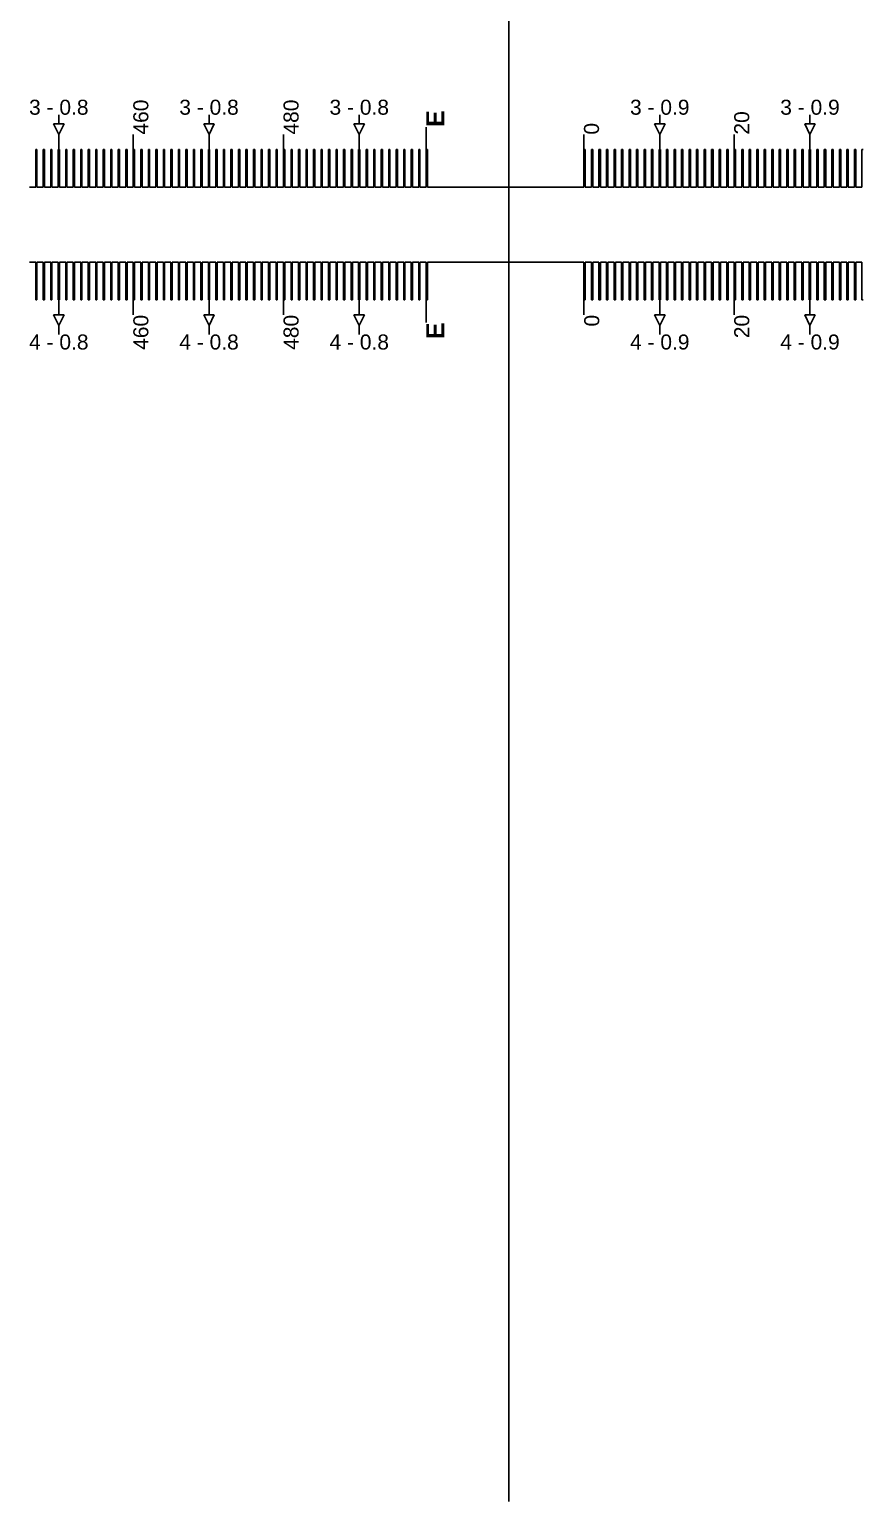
# Model space of a CAD drawing. Extents: x -119394 to 128420, y 74496 to 185496.
# Drawn here: x 9288 to 9842, y 111796 to 112776 of the extents above; entities that cross this region are included whole.
import ezdxf

# ---------------------------------------------------------------- set-up
doc = ezdxf.new("R2010")
doc.units = 13
doc.layers.add('CL - Label-1', color=120, linetype='Continuous')
doc.layers.add('CL - Label-2', color=132, linetype='Continuous')
doc.layers.add('CL - Sub-Micro', color=7, linetype='Continuous', true_color=0x47d1ff)
doc.styles.get("Standard").update_dxf_attribs({"font": 'arial.ttf'})

msp = doc.modelspace()

# ---------------------------------------------------------------- linework, layer by layer
for p, q in [((9606.79, 113795.86), (9606.79, 111795.86)), ((9307.19, 112712.94), (9307.19, 112718.94)), ((9407.19, 112712.94), (9407.19, 112718.94)), ((9507.19, 112712.94), (9507.19, 112718.94)), ((9551.79, 112695.86), (9551.79, 112710.86)), ((9707.24, 112712.94), (9707.24, 112718.94)), ((9807.24, 112712.94), (9807.24, 112718.94)), ((9307.19, 112695.86), (9307.19, 112705.86)), ((9356.79, 112695.86), (9356.79, 112705.86)), ((9407.19, 112695.86), (9407.19, 112705.86)), ((9456.79, 112695.86), (9456.79, 112705.86)), ((9507.19, 112695.86), (9507.19, 112705.86)), ((9656.79, 112695.86), (9656.79, 112705.86)), ((9707.24, 112695.86), (9707.24, 112705.86)), ((9756.79, 112695.86), (9756.79, 112705.86)), ((9807.24, 112695.86), (9807.24, 112705.86)), ((9307.19, 112595.86), (9307.19, 112585.86)), ((9356.79, 112595.86), (9356.79, 112585.86)), ((9407.19, 112595.86), (9407.19, 112585.86)), ((9456.79, 112595.86), (9456.79, 112585.86)), ((9507.19, 112595.86), (9507.19, 112585.86)), ((9551.79, 112595.86), (9551.79, 112580.86)), ((9656.79, 112595.86), (9656.79, 112585.86)), ((9707.24, 112595.86), (9707.24, 112585.86)), ((9756.79, 112595.86), (9756.79, 112585.86)), ((9807.24, 112595.86), (9807.24, 112585.86)), ((9307.19, 112578.79), (9307.19, 112572.79)), ((9407.19, 112578.79), (9407.19, 112572.79)), ((9507.19, 112578.79), (9507.19, 112572.79)), ((9707.24, 112578.79), (9707.24, 112572.79)), ((9807.24, 112578.79), (9807.24, 112572.79))]:
    msp.add_line(p, q)
at = {"layer": 'CL - Label-2'}
for p, q in [((9307.19, 112705.86), (9303.65, 112712.96)), ((9303.65, 112712.96), (9310.72, 112712.96)), ((9307.19, 112705.86), (9310.72, 112712.96)), ((9407.19, 112705.86), (9403.65, 112712.96)), ((9403.65, 112712.96), (9410.72, 112712.96)), ((9407.19, 112705.86), (9410.72, 112712.96)), ((9507.19, 112705.86), (9503.65, 112712.96)), ((9503.65, 112712.96), (9510.72, 112712.96)), ((9507.19, 112705.86), (9510.72, 112712.96)), ((9707.24, 112705.86), (9703.7, 112712.96)), ((9703.7, 112712.96), (9710.77, 112712.96)), ((9707.24, 112705.86), (9710.77, 112712.96)), ((9807.24, 112705.86), (9803.7, 112712.96)), ((9803.7, 112712.96), (9810.77, 112712.96)), ((9807.24, 112705.86), (9810.77, 112712.96)), ((9307.19, 112578.79), (9303.65, 112585.89)), ((9303.65, 112585.89), (9310.72, 112585.89)), ((9307.19, 112578.79), (9310.72, 112585.89)), ((9407.19, 112578.79), (9403.65, 112585.89)), ((9403.65, 112585.89), (9410.72, 112585.89)), ((9407.19, 112578.79), (9410.72, 112585.89)), ((9507.19, 112578.79), (9503.65, 112585.89)), ((9503.65, 112585.89), (9510.72, 112585.89)), ((9507.19, 112578.79), (9510.72, 112585.89)), ((9707.24, 112578.79), (9703.7, 112585.89)), ((9703.7, 112585.89), (9710.77, 112585.89)), ((9707.24, 112578.79), (9710.77, 112585.89)), ((9807.24, 112578.79), (9803.7, 112585.89)), ((9803.7, 112585.89), (9810.77, 112585.89)), ((9807.24, 112578.79), (9810.77, 112585.89))]:
    msp.add_line(p, q, dxfattribs=at)
at = {"layer": 'CL - Sub-Micro'}
for p, q in [((9291.79, 112670.86), (9291.79, 112695.86)), ((9291.79, 112695.86), (9292.59, 112695.86)), ((9292.59, 112695.86), (9292.59, 112670.86)), ((9296.79, 112670.86), (9296.79, 112695.86)), ((9296.79, 112695.86), (9297.59, 112695.86)), ((9297.59, 112695.86), (9297.59, 112670.86)), ((9301.79, 112670.86), (9301.79, 112695.86)), ((9301.79, 112695.86), (9302.59, 112695.86)), ((9302.59, 112695.86), (9302.59, 112670.86)), ((9306.79, 112670.86), (9306.79, 112695.86)), ((9306.79, 112695.86), (9307.59, 112695.86)), ((9307.59, 112695.86), (9307.59, 112670.86)), ((9311.79, 112670.86), (9311.79, 112695.86)), ((9311.79, 112695.86), (9312.59, 112695.86)), ((9312.59, 112695.86), (9312.59, 112670.86)), ((9316.79, 112670.86), (9316.79, 112695.86)), ((9316.79, 112695.86), (9317.59, 112695.86)), ((9317.59, 112695.86), (9317.59, 112670.86)), ((9321.79, 112670.86), (9321.79, 112695.86)), ((9321.79, 112695.86), (9322.59, 112695.86)), ((9322.59, 112695.86), (9322.59, 112670.86)), ((9326.79, 112670.86), (9326.79, 112695.86)), ((9326.79, 112695.86), (9327.59, 112695.86)), ((9327.59, 112695.86), (9327.59, 112670.86)), ((9331.79, 112670.86), (9331.79, 112695.86)), ((9331.79, 112695.86), (9332.59, 112695.86)), ((9332.59, 112695.86), (9332.59, 112670.86)), ((9336.79, 112670.86), (9336.79, 112695.86)), ((9336.79, 112695.86), (9337.59, 112695.86)), ((9337.59, 112695.86), (9337.59, 112670.86)), ((9341.79, 112670.86), (9341.79, 112695.86)), ((9341.79, 112695.86), (9342.59, 112695.86)), ((9342.59, 112695.86), (9342.59, 112670.86)), ((9346.79, 112670.86), (9346.79, 112695.86)), ((9346.79, 112695.86), (9347.59, 112695.86)), ((9347.59, 112695.86), (9347.59, 112670.86)), ((9351.79, 112670.86), (9351.79, 112695.86)), ((9351.79, 112695.86), (9352.59, 112695.86)), ((9352.59, 112695.86), (9352.59, 112670.86)), ((9356.79, 112670.86), (9356.79, 112695.86)), ((9356.79, 112695.86), (9357.59, 112695.86)), ((9357.59, 112695.86), (9357.59, 112670.86)), ((9361.79, 112670.86), (9361.79, 112695.86)), ((9361.79, 112695.86), (9362.59, 112695.86)), ((9362.59, 112695.86), (9362.59, 112670.86)), ((9366.79, 112670.86), (9366.79, 112695.86)), ((9366.79, 112695.86), (9367.59, 112695.86)), ((9367.59, 112695.86), (9367.59, 112670.86)), ((9371.79, 112670.86), (9371.79, 112695.86)), ((9371.79, 112695.86), (9372.59, 112695.86)), ((9372.59, 112695.86), (9372.59, 112670.86)), ((9376.79, 112670.86), (9376.79, 112695.86)), ((9376.79, 112695.86), (9377.59, 112695.86)), ((9377.59, 112695.86), (9377.59, 112670.86)), ((9381.79, 112670.86), (9381.79, 112695.86)), ((9381.79, 112695.86), (9382.59, 112695.86)), ((9382.59, 112695.86), (9382.59, 112670.86)), ((9386.79, 112670.86), (9386.79, 112695.86)), ((9386.79, 112695.86), (9387.59, 112695.86)), ((9387.59, 112695.86), (9387.59, 112670.86)), ((9391.79, 112670.86), (9391.79, 112695.86)), ((9391.79, 112695.86), (9392.59, 112695.86)), ((9392.59, 112695.86), (9392.59, 112670.86)), ((9396.79, 112670.86), (9396.79, 112695.86)), ((9396.79, 112695.86), (9397.59, 112695.86)), ((9397.59, 112695.86), (9397.59, 112670.86)), ((9401.79, 112670.86), (9401.79, 112695.86)), ((9401.79, 112695.86), (9402.59, 112695.86)), ((9402.59, 112695.86), (9402.59, 112670.86)), ((9406.79, 112670.86), (9406.79, 112695.86)), ((9406.79, 112695.86), (9407.59, 112695.86)), ((9407.59, 112695.86), (9407.59, 112670.86)), ((9411.79, 112670.86), (9411.79, 112695.86)), ((9411.79, 112695.86), (9412.59, 112695.86)), ((9412.59, 112695.86), (9412.59, 112670.86)), ((9416.79, 112670.86), (9416.79, 112695.86)), ((9416.79, 112695.86), (9417.59, 112695.86)), ((9417.59, 112695.86), (9417.59, 112670.86)), ((9421.79, 112670.86), (9421.79, 112695.86)), ((9421.79, 112695.86), (9422.59, 112695.86)), ((9422.59, 112695.86), (9422.59, 112670.86)), ((9426.79, 112670.86), (9426.79, 112695.86)), ((9426.79, 112695.86), (9427.59, 112695.86)), ((9427.59, 112695.86), (9427.59, 112670.86)), ((9431.79, 112670.86), (9431.79, 112695.86)), ((9431.79, 112695.86), (9432.59, 112695.86)), ((9432.59, 112695.86), (9432.59, 112670.86)), ((9436.79, 112670.86), (9436.79, 112695.86)), ((9436.79, 112695.86), (9437.59, 112695.86)), ((9437.59, 112695.86), (9437.59, 112670.86)), ((9441.79, 112670.86), (9441.79, 112695.86)), ((9441.79, 112695.86), (9442.59, 112695.86)), ((9442.59, 112695.86), (9442.59, 112670.86)), ((9446.79, 112670.86), (9446.79, 112695.86)), ((9446.79, 112695.86), (9447.59, 112695.86)), ((9447.59, 112695.86), (9447.59, 112670.86)), ((9451.79, 112670.86), (9451.79, 112695.86)), ((9451.79, 112695.86), (9452.59, 112695.86)), ((9452.59, 112695.86), (9452.59, 112670.86)), ((9456.79, 112670.86), (9456.79, 112695.86)), ((9456.79, 112695.86), (9457.59, 112695.86)), ((9457.59, 112695.86), (9457.59, 112670.86)), ((9461.79, 112670.86), (9461.79, 112695.86)), ((9461.79, 112695.86), (9462.59, 112695.86)), ((9462.59, 112695.86), (9462.59, 112670.86)), ((9466.79, 112670.86), (9466.79, 112695.86)), ((9466.79, 112695.86), (9467.59, 112695.86)), ((9467.59, 112695.86), (9467.59, 112670.86)), ((9471.79, 112670.86), (9471.79, 112695.86)), ((9471.79, 112695.86), (9472.59, 112695.86)), ((9472.59, 112695.86), (9472.59, 112670.86)), ((9476.79, 112670.86), (9476.79, 112695.86)), ((9476.79, 112695.86), (9477.59, 112695.86)), ((9477.59, 112695.86), (9477.59, 112670.86)), ((9481.79, 112670.86), (9481.79, 112695.86)), ((9481.79, 112695.86), (9482.59, 112695.86)), ((9482.59, 112695.86), (9482.59, 112670.86)), ((9486.79, 112670.86), (9486.79, 112695.86)), ((9486.79, 112695.86), (9487.59, 112695.86)), ((9487.59, 112695.86), (9487.59, 112670.86)), ((9491.79, 112670.86), (9491.79, 112695.86)), ((9491.79, 112695.86), (9492.59, 112695.86)), ((9492.59, 112695.86), (9492.59, 112670.86)), ((9496.79, 112670.86), (9496.79, 112695.86)), ((9496.79, 112695.86), (9497.59, 112695.86)), ((9497.59, 112695.86), (9497.59, 112670.86)), ((9501.79, 112670.86), (9501.79, 112695.86)), ((9501.79, 112695.86), (9502.59, 112695.86)), ((9502.59, 112695.86), (9502.59, 112670.86)), ((9506.79, 112670.86), (9506.79, 112695.86)), ((9506.79, 112695.86), (9507.59, 112695.86)), ((9507.59, 112695.86), (9507.59, 112670.86)), ((9511.79, 112670.86), (9511.79, 112695.86)), ((9511.79, 112695.86), (9512.59, 112695.86)), ((9512.59, 112695.86), (9512.59, 112670.86)), ((9516.79, 112670.86), (9516.79, 112695.86)), ((9516.79, 112695.86), (9517.59, 112695.86)), ((9517.59, 112695.86), (9517.59, 112670.86)), ((9521.79, 112670.86), (9521.79, 112695.86)), ((9521.79, 112695.86), (9522.59, 112695.86)), ((9522.59, 112695.86), (9522.59, 112670.86)), ((9526.79, 112670.86), (9526.79, 112695.86)), ((9526.79, 112695.86), (9527.59, 112695.86)), ((9527.59, 112695.86), (9527.59, 112670.86)), ((9531.79, 112670.86), (9531.79, 112695.86)), ((9531.79, 112695.86), (9532.59, 112695.86)), ((9532.59, 112695.86), (9532.59, 112670.86)), ((9536.79, 112670.86), (9536.79, 112695.86)), ((9536.79, 112695.86), (9537.59, 112695.86)), ((9537.59, 112695.86), (9537.59, 112670.86)), ((9541.79, 112670.86), (9541.79, 112695.86)), ((9541.79, 112695.86), (9542.59, 112695.86)), ((9542.59, 112695.86), (9542.59, 112670.86)), ((9546.79, 112670.86), (9546.79, 112695.86)), ((9546.79, 112695.86), (9547.59, 112695.86)), ((9547.59, 112695.86), (9547.59, 112670.86)), ((9551.79, 112670.86), (9551.79, 112695.86)), ((9551.79, 112695.86), (9552.59, 112695.86)), ((9552.59, 112695.86), (9552.59, 112670.86)), ((9656.79, 112670.86), (9656.79, 112695.86)), ((9656.79, 112695.86), (9657.69, 112695.86)), ((9657.69, 112695.86), (9657.69, 112670.86)), ((9661.79, 112670.86), (9661.79, 112695.86)), ((9661.79, 112695.86), (9662.69, 112695.86)), ((9662.69, 112695.86), (9662.69, 112670.86)), ((9666.79, 112670.86), (9666.79, 112695.86)), ((9666.79, 112695.86), (9667.69, 112695.86)), ((9667.69, 112695.86), (9667.69, 112670.86)), ((9671.79, 112670.86), (9671.79, 112695.86)), ((9671.79, 112695.86), (9672.69, 112695.86)), ((9672.69, 112695.86), (9672.69, 112670.86)), ((9676.79, 112670.86), (9676.79, 112695.86)), ((9676.79, 112695.86), (9677.69, 112695.86)), ((9677.69, 112695.86), (9677.69, 112670.86)), ((9681.79, 112670.86), (9681.79, 112695.86)), ((9681.79, 112695.86), (9682.69, 112695.86)), ((9682.69, 112695.86), (9682.69, 112670.86)), ((9686.79, 112670.86), (9686.79, 112695.86)), ((9686.79, 112695.86), (9687.69, 112695.86)), ((9687.69, 112695.86), (9687.69, 112670.86)), ((9691.79, 112670.86), (9691.79, 112695.86)), ((9691.79, 112695.86), (9692.69, 112695.86)), ((9692.69, 112695.86), (9692.69, 112670.86)), ((9696.79, 112670.86), (9696.79, 112695.86)), ((9696.79, 112695.86), (9697.69, 112695.86)), ((9697.69, 112695.86), (9697.69, 112670.86)), ((9701.79, 112670.86), (9701.79, 112695.86)), ((9701.79, 112695.86), (9702.69, 112695.86)), ((9702.69, 112695.86), (9702.69, 112670.86)), ((9706.79, 112670.86), (9706.79, 112695.86)), ((9706.79, 112695.86), (9707.69, 112695.86)), ((9707.69, 112695.86), (9707.69, 112670.86)), ((9711.79, 112670.86), (9711.79, 112695.86)), ((9711.79, 112695.86), (9712.69, 112695.86)), ((9712.69, 112695.86), (9712.69, 112670.86)), ((9716.79, 112670.86), (9716.79, 112695.86)), ((9716.79, 112695.86), (9717.69, 112695.86)), ((9717.69, 112695.86), (9717.69, 112670.86)), ((9721.79, 112670.86), (9721.79, 112695.86)), ((9721.79, 112695.86), (9722.69, 112695.86)), ((9722.69, 112695.86), (9722.69, 112670.86)), ((9726.79, 112670.86), (9726.79, 112695.86)), ((9726.79, 112695.86), (9727.69, 112695.86)), ((9727.69, 112695.86), (9727.69, 112670.86)), ((9731.79, 112670.86), (9731.79, 112695.86)), ((9731.79, 112695.86), (9732.69, 112695.86)), ((9732.69, 112695.86), (9732.69, 112670.86)), ((9736.79, 112670.86), (9736.79, 112695.86)), ((9736.79, 112695.86), (9737.69, 112695.86)), ((9737.69, 112695.86), (9737.69, 112670.86)), ((9741.79, 112670.86), (9741.79, 112695.86)), ((9741.79, 112695.86), (9742.69, 112695.86)), ((9742.69, 112695.86), (9742.69, 112670.86)), ((9746.79, 112670.86), (9746.79, 112695.86)), ((9746.79, 112695.86), (9747.69, 112695.86)), ((9747.69, 112695.86), (9747.69, 112670.86)), ((9751.79, 112670.86), (9751.79, 112695.86)), ((9751.79, 112695.86), (9752.69, 112695.86)), ((9752.69, 112695.86), (9752.69, 112670.86)), ((9756.79, 112670.86), (9756.79, 112695.86)), ((9756.79, 112695.86), (9757.69, 112695.86)), ((9757.69, 112695.86), (9757.69, 112670.86)), ((9761.79, 112670.86), (9761.79, 112695.86)), ((9761.79, 112695.86), (9762.69, 112695.86)), ((9762.69, 112695.86), (9762.69, 112670.86)), ((9766.79, 112670.86), (9766.79, 112695.86)), ((9766.79, 112695.86), (9767.69, 112695.86)), ((9767.69, 112695.86), (9767.69, 112670.86)), ((9771.79, 112670.86), (9771.79, 112695.86)), ((9771.79, 112695.86), (9772.69, 112695.86)), ((9772.69, 112695.86), (9772.69, 112670.86)), ((9776.79, 112670.86), (9776.79, 112695.86)), ((9776.79, 112695.86), (9777.69, 112695.86)), ((9777.69, 112695.86), (9777.69, 112670.86)), ((9781.79, 112670.86), (9781.79, 112695.86)), ((9781.79, 112695.86), (9782.69, 112695.86)), ((9782.69, 112695.86), (9782.69, 112670.86)), ((9786.79, 112670.86), (9786.79, 112695.86)), ((9786.79, 112695.86), (9787.69, 112695.86)), ((9787.69, 112695.86), (9787.69, 112670.86)), ((9791.79, 112670.86), (9791.79, 112695.86)), ((9791.79, 112695.86), (9792.69, 112695.86)), ((9792.69, 112695.86), (9792.69, 112670.86)), ((9796.79, 112670.86), (9796.79, 112695.86)), ((9796.79, 112695.86), (9797.69, 112695.86)), ((9797.69, 112695.86), (9797.69, 112670.86)), ((9801.79, 112670.86), (9801.79, 112695.86)), ((9801.79, 112695.86), (9802.69, 112695.86)), ((9802.69, 112695.86), (9802.69, 112670.86)), ((9806.79, 112670.86), (9806.79, 112695.86)), ((9806.79, 112695.86), (9807.69, 112695.86)), ((9807.69, 112695.86), (9807.69, 112670.86)), ((9811.79, 112670.86), (9811.79, 112695.86)), ((9811.79, 112695.86), (9812.69, 112695.86)), ((9812.69, 112695.86), (9812.69, 112670.86)), ((9816.79, 112670.86), (9816.79, 112695.86)), ((9816.79, 112695.86), (9817.69, 112695.86)), ((9817.69, 112695.86), (9817.69, 112670.86)), ((9821.79, 112670.86), (9821.79, 112695.86)), ((9821.79, 112695.86), (9822.69, 112695.86)), ((9822.69, 112695.86), (9822.69, 112670.86)), ((9826.79, 112670.86), (9826.79, 112695.86)), ((9826.79, 112695.86), (9827.69, 112695.86)), ((9827.69, 112695.86), (9827.69, 112670.86)), ((9831.79, 112670.86), (9831.79, 112695.86)), ((9831.79, 112695.86), (9832.69, 112695.86)), ((9832.69, 112695.86), (9832.69, 112670.86)), ((9836.79, 112670.86), (9836.79, 112695.86)), ((9836.79, 112695.86), (9837.69, 112695.86)), ((9837.69, 112695.86), (9837.69, 112670.86)), ((9841.79, 112670.86), (9841.79, 112695.86)), ((9841.79, 112695.86), (9842.69, 112695.86)), ((9287.59, 112670.86), (9291.79, 112670.86)), ((9292.59, 112670.86), (9296.79, 112670.86)), ((9297.59, 112670.86), (9301.79, 112670.86)), ((9302.59, 112670.86), (9306.79, 112670.86)), ((9307.59, 112670.86), (9311.79, 112670.86)), ((9312.59, 112670.86), (9316.79, 112670.86)), ((9317.59, 112670.86), (9321.79, 112670.86)), ((9322.59, 112670.86), (9326.79, 112670.86)), ((9327.59, 112670.86), (9331.79, 112670.86)), ((9332.59, 112670.86), (9336.79, 112670.86)), ((9337.59, 112670.86), (9341.79, 112670.86)), ((9342.59, 112670.86), (9346.79, 112670.86)), ((9347.59, 112670.86), (9351.79, 112670.86)), ((9352.59, 112670.86), (9356.79, 112670.86)), ((9357.59, 112670.86), (9361.79, 112670.86)), ((9362.59, 112670.86), (9366.79, 112670.86)), ((9367.59, 112670.86), (9371.79, 112670.86)), ((9372.59, 112670.86), (9376.79, 112670.86)), ((9377.59, 112670.86), (9381.79, 112670.86)), ((9382.59, 112670.86), (9386.79, 112670.86)), ((9387.59, 112670.86), (9391.79, 112670.86)), ((9392.59, 112670.86), (9396.79, 112670.86)), ((9397.59, 112670.86), (9401.79, 112670.86)), ((9402.59, 112670.86), (9406.79, 112670.86)), ((9407.59, 112670.86), (9411.79, 112670.86)), ((9412.59, 112670.86), (9416.79, 112670.86)), ((9417.59, 112670.86), (9421.79, 112670.86)), ((9422.59, 112670.86), (9426.79, 112670.86)), ((9427.59, 112670.86), (9431.79, 112670.86)), ((9432.59, 112670.86), (9436.79, 112670.86)), ((9437.59, 112670.86), (9441.79, 112670.86)), ((9442.59, 112670.86), (9446.79, 112670.86)), ((9447.59, 112670.86), (9451.79, 112670.86)), ((9452.59, 112670.86), (9456.79, 112670.86)), ((9457.59, 112670.86), (9461.79, 112670.86)), ((9462.59, 112670.86), (9466.79, 112670.86)), ((9467.59, 112670.86), (9471.79, 112670.86)), ((9472.59, 112670.86), (9476.79, 112670.86)), ((9477.59, 112670.86), (9481.79, 112670.86)), ((9482.59, 112670.86), (9486.79, 112670.86)), ((9487.59, 112670.86), (9491.79, 112670.86)), ((9492.59, 112670.86), (9496.79, 112670.86)), ((9497.59, 112670.86), (9501.79, 112670.86)), ((9502.59, 112670.86), (9506.79, 112670.86)), ((9507.59, 112670.86), (9511.79, 112670.86)), ((9512.59, 112670.86), (9516.79, 112670.86)), ((9517.59, 112670.86), (9521.79, 112670.86)), ((9522.59, 112670.86), (9526.79, 112670.86)), ((9527.59, 112670.86), (9531.79, 112670.86)), ((9532.59, 112670.86), (9536.79, 112670.86)), ((9537.59, 112670.86), (9541.79, 112670.86)), ((9542.59, 112670.86), (9546.79, 112670.86)), ((9547.59, 112670.86), (9551.79, 112670.86)), ((9552.59, 112670.86), (9556.79, 112670.86)), ((9556.79, 112670.86), (9656.79, 112670.86)), ((9657.69, 112670.86), (9661.79, 112670.86)), ((9662.69, 112670.86), (9666.79, 112670.86)), ((9667.69, 112670.86), (9671.79, 112670.86)), ((9672.69, 112670.86), (9676.79, 112670.86)), ((9677.69, 112670.86), (9681.79, 112670.86)), ((9682.69, 112670.86), (9686.79, 112670.86)), ((9687.69, 112670.86), (9691.79, 112670.86)), ((9692.69, 112670.86), (9696.79, 112670.86)), ((9697.69, 112670.86), (9701.79, 112670.86)), ((9702.69, 112670.86), (9706.79, 112670.86)), ((9707.69, 112670.86), (9711.79, 112670.86)), ((9712.69, 112670.86), (9716.79, 112670.86)), ((9717.69, 112670.86), (9721.79, 112670.86)), ((9722.69, 112670.86), (9726.79, 112670.86)), ((9727.69, 112670.86), (9731.79, 112670.86)), ((9732.69, 112670.86), (9736.79, 112670.86)), ((9737.69, 112670.86), (9741.79, 112670.86)), ((9742.69, 112670.86), (9746.79, 112670.86)), ((9747.69, 112670.86), (9751.79, 112670.86)), ((9752.69, 112670.86), (9756.79, 112670.86)), ((9757.69, 112670.86), (9761.79, 112670.86)), ((9762.69, 112670.86), (9766.79, 112670.86)), ((9767.69, 112670.86), (9771.79, 112670.86)), ((9772.69, 112670.86), (9776.79, 112670.86)), ((9777.69, 112670.86), (9781.79, 112670.86)), ((9782.69, 112670.86), (9786.79, 112670.86)), ((9787.69, 112670.86), (9791.79, 112670.86)), ((9792.69, 112670.86), (9796.79, 112670.86)), ((9797.69, 112670.86), (9801.79, 112670.86)), ((9802.69, 112670.86), (9806.79, 112670.86)), ((9807.69, 112670.86), (9811.79, 112670.86)), ((9812.69, 112670.86), (9816.79, 112670.86)), ((9817.69, 112670.86), (9821.79, 112670.86)), ((9822.69, 112670.86), (9826.79, 112670.86)), ((9827.69, 112670.86), (9831.79, 112670.86)), ((9832.69, 112670.86), (9836.79, 112670.86)), ((9837.69, 112670.86), (9841.79, 112670.86)), ((9287.59, 112620.86), (9291.79, 112620.86)), ((9291.79, 112620.86), (9291.79, 112595.86)), ((9292.59, 112595.86), (9292.59, 112620.86)), ((9292.59, 112620.86), (9296.79, 112620.86)), ((9296.79, 112620.86), (9296.79, 112595.86)), ((9297.59, 112595.86), (9297.59, 112620.86)), ((9297.59, 112620.86), (9301.79, 112620.86)), ((9301.79, 112620.86), (9301.79, 112595.86)), ((9302.59, 112595.86), (9302.59, 112620.86)), ((9302.59, 112620.86), (9306.79, 112620.86)), ((9306.79, 112620.86), (9306.79, 112595.86)), ((9307.59, 112595.86), (9307.59, 112620.86)), ((9307.59, 112620.86), (9311.79, 112620.86)), ((9311.79, 112620.86), (9311.79, 112595.86)), ((9312.59, 112595.86), (9312.59, 112620.86)), ((9312.59, 112620.86), (9316.79, 112620.86)), ((9316.79, 112620.86), (9316.79, 112595.86)), ((9317.59, 112595.86), (9317.59, 112620.86)), ((9317.59, 112620.86), (9321.79, 112620.86)), ((9321.79, 112620.86), (9321.79, 112595.86)), ((9322.59, 112595.86), (9322.59, 112620.86)), ((9322.59, 112620.86), (9326.79, 112620.86)), ((9326.79, 112620.86), (9326.79, 112595.86)), ((9327.59, 112595.86), (9327.59, 112620.86)), ((9327.59, 112620.86), (9331.79, 112620.86)), ((9331.79, 112620.86), (9331.79, 112595.86)), ((9332.59, 112595.86), (9332.59, 112620.86)), ((9332.59, 112620.86), (9336.79, 112620.86)), ((9336.79, 112620.86), (9336.79, 112595.86)), ((9337.59, 112595.86), (9337.59, 112620.86)), ((9337.59, 112620.86), (9341.79, 112620.86)), ((9341.79, 112620.86), (9341.79, 112595.86)), ((9342.59, 112595.86), (9342.59, 112620.86)), ((9342.59, 112620.86), (9346.79, 112620.86)), ((9346.79, 112620.86), (9346.79, 112595.86)), ((9347.59, 112595.86), (9347.59, 112620.86)), ((9347.59, 112620.86), (9351.79, 112620.86)), ((9351.79, 112620.86), (9351.79, 112595.86)), ((9352.59, 112595.86), (9352.59, 112620.86)), ((9352.59, 112620.86), (9356.79, 112620.86)), ((9356.79, 112620.86), (9356.79, 112595.86)), ((9357.59, 112595.86), (9357.59, 112620.86)), ((9357.59, 112620.86), (9361.79, 112620.86)), ((9361.79, 112620.86), (9361.79, 112595.86)), ((9362.59, 112595.86), (9362.59, 112620.86)), ((9362.59, 112620.86), (9366.79, 112620.86)), ((9366.79, 112620.86), (9366.79, 112595.86)), ((9367.59, 112595.86), (9367.59, 112620.86)), ((9367.59, 112620.86), (9371.79, 112620.86)), ((9371.79, 112620.86), (9371.79, 112595.86)), ((9372.59, 112595.86), (9372.59, 112620.86)), ((9372.59, 112620.86), (9376.79, 112620.86)), ((9376.79, 112620.86), (9376.79, 112595.86)), ((9377.59, 112595.86), (9377.59, 112620.86)), ((9377.59, 112620.86), (9381.79, 112620.86)), ((9381.79, 112620.86), (9381.79, 112595.86)), ((9382.59, 112595.86), (9382.59, 112620.86)), ((9382.59, 112620.86), (9386.79, 112620.86)), ((9386.79, 112620.86), (9386.79, 112595.86)), ((9387.59, 112595.86), (9387.59, 112620.86)), ((9387.59, 112620.86), (9391.79, 112620.86)), ((9391.79, 112620.86), (9391.79, 112595.86)), ((9392.59, 112595.86), (9392.59, 112620.86)), ((9392.59, 112620.86), (9396.79, 112620.86)), ((9396.79, 112620.86), (9396.79, 112595.86)), ((9397.59, 112595.86), (9397.59, 112620.86)), ((9397.59, 112620.86), (9401.79, 112620.86)), ((9401.79, 112620.86), (9401.79, 112595.86)), ((9402.59, 112595.86), (9402.59, 112620.86)), ((9402.59, 112620.86), (9406.79, 112620.86)), ((9406.79, 112620.86), (9406.79, 112595.86)), ((9407.59, 112595.86), (9407.59, 112620.86)), ((9407.59, 112620.86), (9411.79, 112620.86)), ((9411.79, 112620.86), (9411.79, 112595.86)), ((9412.59, 112595.86), (9412.59, 112620.86)), ((9412.59, 112620.86), (9416.79, 112620.86)), ((9416.79, 112620.86), (9416.79, 112595.86)), ((9417.59, 112595.86), (9417.59, 112620.86)), ((9417.59, 112620.86), (9421.79, 112620.86)), ((9421.79, 112620.86), (9421.79, 112595.86)), ((9422.59, 112595.86), (9422.59, 112620.86)), ((9422.59, 112620.86), (9426.79, 112620.86)), ((9426.79, 112620.86), (9426.79, 112595.86)), ((9427.59, 112595.86), (9427.59, 112620.86)), ((9427.59, 112620.86), (9431.79, 112620.86)), ((9431.79, 112620.86), (9431.79, 112595.86)), ((9432.59, 112595.86), (9432.59, 112620.86)), ((9432.59, 112620.86), (9436.79, 112620.86)), ((9436.79, 112620.86), (9436.79, 112595.86)), ((9437.59, 112595.86), (9437.59, 112620.86)), ((9437.59, 112620.86), (9441.79, 112620.86)), ((9441.79, 112620.86), (9441.79, 112595.86)), ((9442.59, 112595.86), (9442.59, 112620.86)), ((9442.59, 112620.86), (9446.79, 112620.86)), ((9446.79, 112620.86), (9446.79, 112595.86)), ((9447.59, 112595.86), (9447.59, 112620.86)), ((9447.59, 112620.86), (9451.79, 112620.86)), ((9451.79, 112620.86), (9451.79, 112595.86)), ((9452.59, 112595.86), (9452.59, 112620.86)), ((9452.59, 112620.86), (9456.79, 112620.86)), ((9456.79, 112620.86), (9456.79, 112595.86)), ((9457.59, 112595.86), (9457.59, 112620.86)), ((9457.59, 112620.86), (9461.79, 112620.86)), ((9461.79, 112620.86), (9461.79, 112595.86)), ((9462.59, 112595.86), (9462.59, 112620.86)), ((9462.59, 112620.86), (9466.79, 112620.86)), ((9466.79, 112620.86), (9466.79, 112595.86)), ((9467.59, 112595.86), (9467.59, 112620.86)), ((9467.59, 112620.86), (9471.79, 112620.86)), ((9471.79, 112620.86), (9471.79, 112595.86)), ((9472.59, 112595.86), (9472.59, 112620.86)), ((9472.59, 112620.86), (9476.79, 112620.86)), ((9476.79, 112620.86), (9476.79, 112595.86)), ((9477.59, 112595.86), (9477.59, 112620.86)), ((9477.59, 112620.86), (9481.79, 112620.86)), ((9481.79, 112620.86), (9481.79, 112595.86)), ((9482.59, 112595.86), (9482.59, 112620.86)), ((9482.59, 112620.86), (9486.79, 112620.86)), ((9486.79, 112620.86), (9486.79, 112595.86)), ((9487.59, 112595.86), (9487.59, 112620.86)), ((9487.59, 112620.86), (9491.79, 112620.86)), ((9491.79, 112620.86), (9491.79, 112595.86)), ((9492.59, 112595.86), (9492.59, 112620.86)), ((9492.59, 112620.86), (9496.79, 112620.86)), ((9496.79, 112620.86), (9496.79, 112595.86)), ((9497.59, 112595.86), (9497.59, 112620.86)), ((9497.59, 112620.86), (9501.79, 112620.86)), ((9501.79, 112620.86), (9501.79, 112595.86)), ((9502.59, 112595.86), (9502.59, 112620.86)), ((9502.59, 112620.86), (9506.79, 112620.86)), ((9506.79, 112620.86), (9506.79, 112595.86)), ((9507.59, 112595.86), (9507.59, 112620.86)), ((9507.59, 112620.86), (9511.79, 112620.86)), ((9511.79, 112620.86), (9511.79, 112595.86)), ((9512.59, 112595.86), (9512.59, 112620.86)), ((9512.59, 112620.86), (9516.79, 112620.86)), ((9516.79, 112620.86), (9516.79, 112595.86)), ((9517.59, 112595.86), (9517.59, 112620.86)), ((9517.59, 112620.86), (9521.79, 112620.86)), ((9521.79, 112620.86), (9521.79, 112595.86)), ((9522.59, 112595.86), (9522.59, 112620.86)), ((9522.59, 112620.86), (9526.79, 112620.86)), ((9526.79, 112620.86), (9526.79, 112595.86)), ((9527.59, 112595.86), (9527.59, 112620.86)), ((9527.59, 112620.86), (9531.79, 112620.86)), ((9531.79, 112620.86), (9531.79, 112595.86)), ((9532.59, 112595.86), (9532.59, 112620.86)), ((9532.59, 112620.86), (9536.79, 112620.86)), ((9536.79, 112620.86), (9536.79, 112595.86)), ((9537.59, 112595.86), (9537.59, 112620.86)), ((9537.59, 112620.86), (9541.79, 112620.86)), ((9541.79, 112620.86), (9541.79, 112595.86)), ((9542.59, 112595.86), (9542.59, 112620.86)), ((9542.59, 112620.86), (9546.79, 112620.86)), ((9546.79, 112620.86), (9546.79, 112595.86)), ((9547.59, 112595.86), (9547.59, 112620.86)), ((9547.59, 112620.86), (9551.79, 112620.86)), ((9551.79, 112620.86), (9551.79, 112595.86)), ((9552.59, 112595.86), (9552.59, 112620.86)), ((9552.59, 112620.86), (9556.79, 112620.86)), ((9556.79, 112620.86), (9656.79, 112620.86)), ((9656.79, 112620.86), (9656.79, 112595.86)), ((9657.69, 112595.86), (9657.69, 112620.86)), ((9657.69, 112620.86), (9661.79, 112620.86)), ((9661.79, 112620.86), (9661.79, 112595.86)), ((9662.69, 112595.86), (9662.69, 112620.86)), ((9662.69, 112620.86), (9666.79, 112620.86)), ((9666.79, 112620.86), (9666.79, 112595.86)), ((9667.69, 112595.86), (9667.69, 112620.86)), ((9667.69, 112620.86), (9671.79, 112620.86)), ((9671.79, 112620.86), (9671.79, 112595.86)), ((9672.69, 112595.86), (9672.69, 112620.86)), ((9672.69, 112620.86), (9676.79, 112620.86)), ((9676.79, 112620.86), (9676.79, 112595.86)), ((9677.69, 112595.86), (9677.69, 112620.86)), ((9677.69, 112620.86), (9681.79, 112620.86)), ((9681.79, 112620.86), (9681.79, 112595.86)), ((9682.69, 112595.86), (9682.69, 112620.86)), ((9682.69, 112620.86), (9686.79, 112620.86)), ((9686.79, 112620.86), (9686.79, 112595.86)), ((9687.69, 112595.86), (9687.69, 112620.86)), ((9687.69, 112620.86), (9691.79, 112620.86)), ((9691.79, 112620.86), (9691.79, 112595.86)), ((9692.69, 112595.86), (9692.69, 112620.86)), ((9692.69, 112620.86), (9696.79, 112620.86)), ((9696.79, 112620.86), (9696.79, 112595.86)), ((9697.69, 112595.86), (9697.69, 112620.86)), ((9697.69, 112620.86), (9701.79, 112620.86)), ((9701.79, 112620.86), (9701.79, 112595.86)), ((9702.69, 112595.86), (9702.69, 112620.86)), ((9702.69, 112620.86), (9706.79, 112620.86)), ((9706.79, 112620.86), (9706.79, 112595.86)), ((9707.69, 112595.86), (9707.69, 112620.86)), ((9707.69, 112620.86), (9711.79, 112620.86)), ((9711.79, 112620.86), (9711.79, 112595.86)), ((9712.69, 112595.86), (9712.69, 112620.86)), ((9712.69, 112620.86), (9716.79, 112620.86)), ((9716.79, 112620.86), (9716.79, 112595.86)), ((9717.69, 112595.86), (9717.69, 112620.86)), ((9717.69, 112620.86), (9721.79, 112620.86)), ((9721.79, 112620.86), (9721.79, 112595.86)), ((9722.69, 112595.86), (9722.69, 112620.86)), ((9722.69, 112620.86), (9726.79, 112620.86)), ((9726.79, 112620.86), (9726.79, 112595.86)), ((9727.69, 112595.86), (9727.69, 112620.86)), ((9727.69, 112620.86), (9731.79, 112620.86)), ((9731.79, 112620.86), (9731.79, 112595.86)), ((9732.69, 112595.86), (9732.69, 112620.86)), ((9732.69, 112620.86), (9736.79, 112620.86)), ((9736.79, 112620.86), (9736.79, 112595.86)), ((9737.69, 112595.86), (9737.69, 112620.86)), ((9737.69, 112620.86), (9741.79, 112620.86)), ((9741.79, 112620.86), (9741.79, 112595.86)), ((9742.69, 112595.86), (9742.69, 112620.86)), ((9742.69, 112620.86), (9746.79, 112620.86)), ((9746.79, 112620.86), (9746.79, 112595.86)), ((9747.69, 112595.86), (9747.69, 112620.86)), ((9747.69, 112620.86), (9751.79, 112620.86)), ((9751.79, 112620.86), (9751.79, 112595.86)), ((9752.69, 112595.86), (9752.69, 112620.86)), ((9752.69, 112620.86), (9756.79, 112620.86)), ((9756.79, 112620.86), (9756.79, 112595.86)), ((9757.69, 112595.86), (9757.69, 112620.86)), ((9757.69, 112620.86), (9761.79, 112620.86)), ((9761.79, 112620.86), (9761.79, 112595.86)), ((9762.69, 112595.86), (9762.69, 112620.86)), ((9762.69, 112620.86), (9766.79, 112620.86)), ((9766.79, 112620.86), (9766.79, 112595.86)), ((9767.69, 112595.86), (9767.69, 112620.86)), ((9767.69, 112620.86), (9771.79, 112620.86)), ((9771.79, 112620.86), (9771.79, 112595.86)), ((9772.69, 112595.86), (9772.69, 112620.86)), ((9772.69, 112620.86), (9776.79, 112620.86)), ((9776.79, 112620.86), (9776.79, 112595.86)), ((9777.69, 112595.86), (9777.69, 112620.86)), ((9777.69, 112620.86), (9781.79, 112620.86)), ((9781.79, 112620.86), (9781.79, 112595.86)), ((9782.69, 112595.86), (9782.69, 112620.86)), ((9782.69, 112620.86), (9786.79, 112620.86)), ((9786.79, 112620.86), (9786.79, 112595.86)), ((9787.69, 112595.86), (9787.69, 112620.86)), ((9787.69, 112620.86), (9791.79, 112620.86)), ((9791.79, 112620.86), (9791.79, 112595.86)), ((9792.69, 112595.86), (9792.69, 112620.86)), ((9792.69, 112620.86), (9796.79, 112620.86)), ((9796.79, 112620.86), (9796.79, 112595.86)), ((9797.69, 112595.86), (9797.69, 112620.86)), ((9797.69, 112620.86), (9801.79, 112620.86)), ((9801.79, 112620.86), (9801.79, 112595.86)), ((9802.69, 112595.86), (9802.69, 112620.86)), ((9802.69, 112620.86), (9806.79, 112620.86)), ((9806.79, 112620.86), (9806.79, 112595.86)), ((9807.69, 112595.86), (9807.69, 112620.86)), ((9807.69, 112620.86), (9811.79, 112620.86)), ((9811.79, 112620.86), (9811.79, 112595.86)), ((9812.69, 112595.86), (9812.69, 112620.86)), ((9812.69, 112620.86), (9816.79, 112620.86)), ((9816.79, 112620.86), (9816.79, 112595.86)), ((9817.69, 112595.86), (9817.69, 112620.86)), ((9817.69, 112620.86), (9821.79, 112620.86)), ((9821.79, 112620.86), (9821.79, 112595.86)), ((9822.69, 112595.86), (9822.69, 112620.86)), ((9822.69, 112620.86), (9826.79, 112620.86)), ((9826.79, 112620.86), (9826.79, 112595.86)), ((9827.69, 112595.86), (9827.69, 112620.86)), ((9827.69, 112620.86), (9831.79, 112620.86)), ((9831.79, 112620.86), (9831.79, 112595.86)), ((9832.69, 112595.86), (9832.69, 112620.86)), ((9832.69, 112620.86), (9836.79, 112620.86)), ((9836.79, 112620.86), (9836.79, 112595.86)), ((9837.69, 112595.86), (9837.69, 112620.86)), ((9837.69, 112620.86), (9841.79, 112620.86)), ((9841.79, 112620.86), (9841.79, 112595.86)), ((9291.79, 112595.86), (9292.59, 112595.86)), ((9296.79, 112595.86), (9297.59, 112595.86)), ((9301.79, 112595.86), (9302.59, 112595.86)), ((9306.79, 112595.86), (9307.59, 112595.86)), ((9311.79, 112595.86), (9312.59, 112595.86)), ((9316.79, 112595.86), (9317.59, 112595.86)), ((9321.79, 112595.86), (9322.59, 112595.86)), ((9326.79, 112595.86), (9327.59, 112595.86)), ((9331.79, 112595.86), (9332.59, 112595.86)), ((9336.79, 112595.86), (9337.59, 112595.86)), ((9341.79, 112595.86), (9342.59, 112595.86)), ((9346.79, 112595.86), (9347.59, 112595.86)), ((9351.79, 112595.86), (9352.59, 112595.86)), ((9356.79, 112595.86), (9357.59, 112595.86)), ((9361.79, 112595.86), (9362.59, 112595.86)), ((9366.79, 112595.86), (9367.59, 112595.86)), ((9371.79, 112595.86), (9372.59, 112595.86)), ((9376.79, 112595.86), (9377.59, 112595.86)), ((9381.79, 112595.86), (9382.59, 112595.86)), ((9386.79, 112595.86), (9387.59, 112595.86)), ((9391.79, 112595.86), (9392.59, 112595.86)), ((9396.79, 112595.86), (9397.59, 112595.86)), ((9401.79, 112595.86), (9402.59, 112595.86)), ((9406.79, 112595.86), (9407.59, 112595.86)), ((9411.79, 112595.86), (9412.59, 112595.86)), ((9416.79, 112595.86), (9417.59, 112595.86)), ((9421.79, 112595.86), (9422.59, 112595.86)), ((9426.79, 112595.86), (9427.59, 112595.86)), ((9431.79, 112595.86), (9432.59, 112595.86)), ((9436.79, 112595.86), (9437.59, 112595.86)), ((9441.79, 112595.86), (9442.59, 112595.86)), ((9446.79, 112595.86), (9447.59, 112595.86)), ((9451.79, 112595.86), (9452.59, 112595.86)), ((9456.79, 112595.86), (9457.59, 112595.86)), ((9461.79, 112595.86), (9462.59, 112595.86)), ((9466.79, 112595.86), (9467.59, 112595.86)), ((9471.79, 112595.86), (9472.59, 112595.86)), ((9476.79, 112595.86), (9477.59, 112595.86)), ((9481.79, 112595.86), (9482.59, 112595.86)), ((9486.79, 112595.86), (9487.59, 112595.86)), ((9491.79, 112595.86), (9492.59, 112595.86)), ((9496.79, 112595.86), (9497.59, 112595.86)), ((9501.79, 112595.86), (9502.59, 112595.86)), ((9506.79, 112595.86), (9507.59, 112595.86)), ((9511.79, 112595.86), (9512.59, 112595.86)), ((9516.79, 112595.86), (9517.59, 112595.86)), ((9521.79, 112595.86), (9522.59, 112595.86)), ((9526.79, 112595.86), (9527.59, 112595.86)), ((9531.79, 112595.86), (9532.59, 112595.86)), ((9536.79, 112595.86), (9537.59, 112595.86)), ((9541.79, 112595.86), (9542.59, 112595.86)), ((9546.79, 112595.86), (9547.59, 112595.86)), ((9551.79, 112595.86), (9552.59, 112595.86)), ((9656.79, 112595.86), (9657.69, 112595.86)), ((9661.79, 112595.86), (9662.69, 112595.86)), ((9666.79, 112595.86), (9667.69, 112595.86)), ((9671.79, 112595.86), (9672.69, 112595.86)), ((9676.79, 112595.86), (9677.69, 112595.86)), ((9681.79, 112595.86), (9682.69, 112595.86)), ((9686.79, 112595.86), (9687.69, 112595.86)), ((9691.79, 112595.86), (9692.69, 112595.86)), ((9696.79, 112595.86), (9697.69, 112595.86)), ((9701.79, 112595.86), (9702.69, 112595.86)), ((9706.79, 112595.86), (9707.69, 112595.86)), ((9711.79, 112595.86), (9712.69, 112595.86)), ((9716.79, 112595.86), (9717.69, 112595.86)), ((9721.79, 112595.86), (9722.69, 112595.86)), ((9726.79, 112595.86), (9727.69, 112595.86)), ((9731.79, 112595.86), (9732.69, 112595.86)), ((9736.79, 112595.86), (9737.69, 112595.86)), ((9741.79, 112595.86), (9742.69, 112595.86)), ((9746.79, 112595.86), (9747.69, 112595.86)), ((9751.79, 112595.86), (9752.69, 112595.86)), ((9756.79, 112595.86), (9757.69, 112595.86)), ((9761.79, 112595.86), (9762.69, 112595.86)), ((9766.79, 112595.86), (9767.69, 112595.86)), ((9771.79, 112595.86), (9772.69, 112595.86)), ((9776.79, 112595.86), (9777.69, 112595.86)), ((9781.79, 112595.86), (9782.69, 112595.86)), ((9786.79, 112595.86), (9787.69, 112595.86)), ((9791.79, 112595.86), (9792.69, 112595.86)), ((9796.79, 112595.86), (9797.69, 112595.86)), ((9801.79, 112595.86), (9802.69, 112595.86)), ((9806.79, 112595.86), (9807.69, 112595.86)), ((9811.79, 112595.86), (9812.69, 112595.86)), ((9816.79, 112595.86), (9817.69, 112595.86)), ((9821.79, 112595.86), (9822.69, 112595.86)), ((9826.79, 112595.86), (9827.69, 112595.86)), ((9831.79, 112595.86), (9832.69, 112595.86)), ((9836.79, 112595.86), (9837.69, 112595.86)), ((9841.79, 112595.86), (9842.69, 112595.86))]:
    msp.add_line(p, q, dxfattribs=at)

# ---------------------------------------------------------------- texts
at = {"layer": 'CL - Label-1'}
for s, width, heights, insert, char_height, attachment_point, rotation in [('460', 21.565, [8.55], (9356.79, 112705.86), 10, 1, 90), ('480', 21.565, [8.55], (9456.79, 112705.86), 10, 1, 90), ('{\\fArial|b1|i0|c0|p34;E}', 33.3178, [8.18], (9551.79, 112710.86), 12, 1, 90), ('20', 21.565, [8.55], (9756.79, 112705.86), 10, 1, 90), ('0', 21.565, [8.55], (9656.79, 112705.86), 10, 1, 90), ('460', 21.565, [8.55], (9356.79, 112585.86), 10, 3, 90), ('480', 21.565, [8.55], (9456.79, 112585.86), 10, 3, 90), ('0', 21.565, [8.55], (9656.79, 112585.86), 10, 7, 270), ('20', 21.565, [8.55], (9756.79, 112585.86), 10, 3, 90), ('{\\fArial|b1|i0|c0|p34;E}', 33.3178, [8.18], (9551.79, 112580.86), 12, 3, 90)]:
    msp.add_mtext_dynamic_manual_height_columns(s, width=width, gutter_width=12.5, heights=heights, dxfattribs=dict(at, insert=insert, char_height=char_height, attachment_point=attachment_point, rotation=rotation))
at = {"layer": 'CL - Label-2', "char_height": 10}
for s, insert, attachment_point in [('3 - 0.8', (9307.19, 112718.94), 8), ('3 - 0.8', (9407.19, 112718.94), 8), ('3 - 0.8', (9507.19, 112718.94), 8), ('3 - 0.9', (9707.24, 112718.94), 8), ('3 - 0.9', (9807.24, 112718.94), 8), ('4 - 0.8', (9307.19, 112572.79), 2), ('4 - 0.8', (9407.19, 112572.79), 2), ('4 - 0.8', (9507.19, 112572.79), 2), ('4 - 0.9', (9707.24, 112572.79), 2), ('4 - 0.9', (9807.24, 112572.79), 2)]:
    msp.add_mtext_dynamic_manual_height_columns(s, width=52.3045, gutter_width=12.5, heights=[18.11], dxfattribs=dict(at, insert=insert, attachment_point=attachment_point))

doc.saveas('drawing.dxf')
